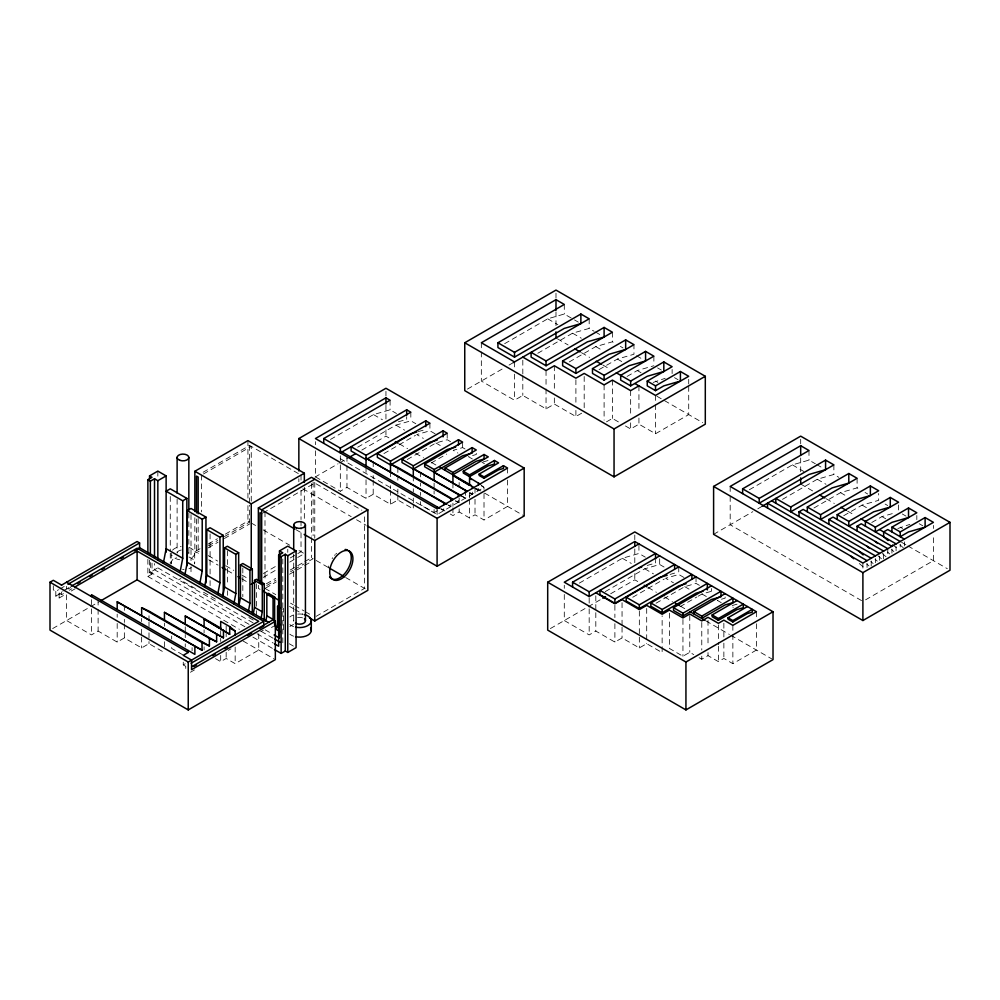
<?xml version="1.0" encoding="UTF-8"?>
<svg xmlns="http://www.w3.org/2000/svg" width="1000" height="1000" viewBox="0 0 1000 1000"><rect width="100%" height="100%" fill="white"/><g stroke="black" fill="none" stroke-linecap="round" stroke-linejoin="round"><path stroke-width="0.75" stroke-dasharray="5 3.75" d="M203.137 472.238L249.587 445.425L298.325 473.562M203.475 473.963L251.25 446.375L251.25 501.55M53.312 585.775L53.312 589.875L55.812 591.312L58.513 589.75M59.862 588.975L66.612 585.075M55.812 591.312L55.812 596.1L59.125 598.025L59.125 593.225L63.163 590.9M64.5 590.125L69.875 587.025M55.812 596.1L62.562 592.2M67.962 589.087L70.675 587.525M59.125 593.225L61.612 594.663L66.588 591.788M69.25 590.262L71.912 588.725M330.462 439.45L373.5 414.6L390.087 409.812L396.475 413.5M59.125 598.025L65.85 594.138M71.225 591.038L75.263 588.7M504.65 343.675L547.7 318.812L564.288 314.025L573.212 319.188M357.688 447.188L395.9 425.138L410.825 420.825L415.812 423.7M52.675 628.562L98.238 602.25M152.025 563.15L152.025 574.075L149.537 572.638L160.2 566.475M314.925 477.15L338.05 463.8M339.387 463.038L347.362 458.425M361.825 450.075L385.95 436.15L390 438.488M467.425 389.1L504 367.987M509.025 365.087L513.05 362.762M147.875 559.3L147.875 576.475L152.025 574.075M537.8 353.263L572.575 333.188L589.175 328.4L594.15 331.275M194.85 517.7L194.85 551.737L200.15 548.675M208.113 544.075L217.413 538.713M225.375 534.113L247.938 521.087L249.587 522.05L249.587 505.188M263.012 512.938L314.762 483.05L361.85 510.225M194.85 551.737L196.5 552.7L200.487 550.4M208.45 545.8L217.738 540.438M224.375 536.6L249.587 522.05M208.212 547.85L218.075 542.163M224.35 538.538L249.925 523.775M383.925 453.562L415.45 435.363M178.575 579.825L180.938 578.45M66.588 594.812L66.588 620.525L91.475 634.9L98.112 631.062L117.188 642.075L124.35 637.938L141.637 647.925L149 643.675L164.45 652.588M315.438 450.8L315.438 476.863L340.325 491.225L346.962 487.388L366.037 498.413L373.2 494.275L390.487 504.25L397.85 500L413.3 508.925L413.3 504.263M569.263 361.925L595.812 346.6L612.4 341.8L615.05 343.338M407.212 459.55L435.9 442.987L447.2 439.725L450.962 441.9M481.337 351.962L481.337 381.075L514.513 400.238L522.812 395.438L546.038 408.85L554.338 404.062L575.9 416.512L584.188 411.725M431.15 463.038L446.675 454.075M599.038 369.637L617.375 359.05L633.962 354.263L633.962 344.675M263.363 573.488L276.812 565.712M290.262 557.95L301.025 551.737L301.025 527.212M263.2 577.413L276.462 569.75M289.738 562.087L296.375 558.25M297.7 557.487L304.337 553.65L296.988 549.412M266.325 583.812L275.613 578.45M290.212 570.025L303.488 562.362M304.812 561.587L311.45 557.762L313.113 558.713L305.15 563.312M627.075 376.438L637.275 370.538L653.875 365.75M266.663 585.538L275.95 580.175M290.55 571.737L293.2 570.212M294.525 569.45L303.812 564.075M265.663 588.025L276.275 581.9M289.55 574.237L312.113 561.213M653.162 382.45L665.212 378.288M420.525 501.65L420.525 504.75L434.1 512.575L438.65 509.95M340.325 458.663L437.088 514.525L484.012 487.425L480.938 484.9M183.263 662.163L183.263 664.9L185.75 663.462M606.475 421.85L612.4 418.425L620.212 422.95M282.413 609.163L283.625 608.462L283.625 630.9M450.262 514.025L452.938 515.562L459.162 511.962L469.538 517.962L475.012 514.8L484.012 519.987L507.587 506.388L507.587 477.262M190.413 672.262L194.475 669.925M228.25 650.413L230.95 648.85M260.688 631.688L263.387 630.138M271.512 627.5L273.587 626.3M215.5 658.637L220.688 661.625L226.163 658.462L235.162 663.662L258.738 650.05L258.738 633.413M625.425 425.962L630.65 428.963L638.938 424.175L655.525 433.75L688.713 414.6L688.713 385.487M316.112 616.362L364.538 588.413L364.538 514.85M579.312 583.125L622.35 558.275L638.938 553.475L645.325 557.163M749.35 489.738L792.4 464.888L808.988 460.1L815.362 463.775M605.225 591.625L644.75 568.8L659.675 564.5L664.65 567.375M550.375 628.562L601.538 599.025M610.675 593.75L634.788 579.825L638.85 582.163M713.6 534.325L752.8 511.688M757.812 508.8L761.838 506.475M782.5 499.338L817.275 479.25L833.875 474.462L838.85 477.337M632.762 597.238L664.3 579.025M564.288 594.475L564.288 620.525L589.175 634.9L595.812 631.062L614.888 642.075L622.05 637.938L639.338 647.925L646.7 643.675L662.138 652.588L662.138 615.812M813.962 507.987L840.512 492.663L857.1 487.875L859.75 489.4M656.062 603.212L684.737 586.663L696.038 583.4L699.812 585.575M680 606.712L696.825 597M698.112 596.25L702 594.012L711.488 591.275L713.863 592.638M843.737 515.7L862.075 505.112L878.662 500.325L878.662 493.488M871.775 522.5L881.988 516.6L894.425 513.013M897.862 528.513L909.912 524.35M669.375 613.162L669.375 648.413L682.95 656.25L689.775 652.312L693.775 654.613M699.112 657.7L701.775 659.237L708.012 655.638L718.375 661.625L723.863 658.462L732.862 663.662L756.438 650.05L756.438 620.938M865.562 599.837L933.413 560.662L933.413 534.612M398.387 421.788L406.688 419.387L406.688 416.65M418.3 431.6L425.763 429.45M435.163 433.837L429.913 430.8L416.763 434.6L423.338 438.387M465.012 448.963L462.638 447.6L453.15 450.337L457.9 453.075M483.225 461.912L488.212 460.475L488.212 456.875M647.237 565.45L655.525 563.062L655.525 560.325M670.125 574.412L674.613 573.112M684.013 577.513L678.75 574.475L665.612 578.275L673.5 582.825M737.062 604.15L730.837 605.95L733.325 607.388M455.487 501.025L458.25 502.3L458.25 499.438M460.05 495.513L465.475 498.125L465.475 492.388M448.2 505.238L450.887 506.55L450.887 500.812M469.75 492.788L472.312 494.188L472.312 488.438M574.5 319.925L578.325 322.137M595.388 331.987L601.613 335.575M620.363 346.4L623.013 347.938M636.55 355.75L643 359.475M657.6 367.9L661.338 370.062M674.488 377.65L678.05 379.712M816.637 464.513L823.025 468.2M865.062 492.475L867.712 494M885.113 504.05L887.7 505.538M902.3 513.975L906.038 516.125M919.188 523.725L922.75 525.775M547.7 318.812L557.9 324.712M572.575 333.188L581.287 338.212M595.812 346.6L602.438 350.425M617.375 359.05L622.537 362.025M637.275 370.538L641.012 372.7M655.525 381.075L657.9 382.45M792.4 464.888L803.888 471.512M817.275 479.25L825.987 484.275M840.512 492.663L847.138 496.488M862.075 505.112L867.237 508.088M881.988 516.6L885.713 518.763M900.225 527.137L902.6 528.513M557.337 338.75L568.1 344.963M581.462 352.675L589.625 357.388M602.913 365.062L609.8 369.038M656.875 396.225L702.613 422.625M800.688 484.038L812.8 491.025M826.162 498.75L834.325 503.45M847.613 511.125L854.5 515.1M901.575 542.288L906.6 545.188M907.938 545.962L947.312 568.688M861.562 600.6L730.188 524.75L730.188 495.625M481.987 462.275L484.475 463.713M472.388 458.975L468.5 456.737L476.275 454.487L476.275 449.988M721.237 602.65L717.35 600.4L725.125 598.162L725.125 593.663M702 594.012L706.737 596.75M435.9 442.987L442.175 446.613M684.737 586.663L691.025 590.275M395.9 425.138L404.613 430.163M644.75 568.8L653.45 573.837M373.5 414.6L382.438 419.762M622.35 558.275L631.287 563.425M481.438 485.938L484.012 487.425L484.012 492.075M399.363 443.9L407.575 448.638M415.675 453.312L423.525 457.85M431.575 462.5L435.95 465.025M476.5 488.438L483.263 492.337M484.613 493.113L524.175 515.962M648.213 587.575L656.413 592.312M664.525 596.987L672.375 601.512M680.425 606.163L686.15 609.475M705.925 620.887L729.4 634.45M730.763 635.225L771.688 658.85M475.962 489.1L478.537 490.588L478.537 487.713M469.725 492.688L472.312 494.188M462.863 496.625L465.475 498.125M455.6 500.775L458.25 502.3M448.2 505L450.887 506.55M440.938 508.638L444.938 510.95M441.037 509.15L443.725 510.688L443.725 507.812M302.875 488.762L351.188 516.65M356.562 519.75L365.95 525.175M295.938 529.65L302.825 533.625M251.25 523L256.637 526.112M263.2 529.9L289.738 545.225M316.1 560.438L328.225 567.438M345.7 577.537L365.2 588.787M208.212 555.625L217.625 561.062M225.688 565.712L233.762 570.375M241.838 575.037L247.213 578.138M265 588.413L275.763 594.625M290.55 603.162L293.25 604.712M294.587 605.5L304.012 610.925M305.35 611.712L312.075 615.588M208.775 559.788L218.075 565.15M227.362 570.513L234 574.338M241.962 578.938L247.275 582M260.025 589.362L258.363 588.413L258.363 585.312M289.55 606.413L293.538 608.713M294.862 609.475L302.825 614.075M248.9 617.55L254.288 620.662M203.525 592.238L216.663 599.825M183.55 581.737L198.475 590.363M157.838 567.85L253.125 622.863M265.2 629.837L272.75 634.2M289.363 643.787L293.387 646.112M249.037 624.338L154.512 569.763L154.512 563.6M261.188 631.35L273.35 638.375M244.887 626.737L150.363 572.163L150.363 561.362M257.05 633.75L273.25 643.1M147.875 576.475L239.412 629.312M252.875 637.087L274.413 649.525M243.125 641.038L273.988 658.85M182.787 654.825L171.675 648.413L171.675 645.312M183.263 664.9L185.75 666.338L185.75 671.125M473.862 487.537L478.537 490.588M899.95 544.862L903.275 547.737M892.487 544.388L899.125 550.125M891.663 549.65L893.875 551.562M887.513 552.05L889.725 553.962M882.262 553.475L886.688 557.312M878.112 555.875L881.425 558.75M875.075 559.225L877.275 561.138M870.925 561.625L873.138 563.538M866.775 564.012L868.988 565.938M859.312 563.538L864.837 568.325M933.413 525.413L933.413 528.488M916.825 515.513L916.825 519.612M904.375 541.85L904.375 545.95M900.225 544.25L900.225 546.987M898.575 504.975L898.575 511.812M896.087 546.638L896.087 550.75M891.938 549.038L891.938 553.138M887.788 548.688L887.788 556.9M883.637 553.825L883.637 559.3M879.488 556.213L879.488 560.325M875.35 558.612L875.35 562.712M871.2 561.013L871.2 566.475M867.05 563.4L867.05 567.5M862.9 563.062L862.9 570.725M857.1 478.288L857.1 487.875M833.875 464.888L833.875 474.462M808.988 450.513L808.988 460.1M800.688 439.237L800.688 443.875M800.688 457.987L800.688 471.775M756.438 611.737L756.438 619.4M732.862 625.35L732.862 633.013M732.862 634.55L732.862 663.662M730.188 486.438L730.188 494.1M723.863 623.212L723.863 637.013M723.863 643.138L723.863 658.462M718.375 624.85L718.375 644.775M718.375 646.3L718.375 661.625M711.488 588.525L711.488 591.275M708.012 620.388L708.012 646.45M708.012 652.575L708.012 655.638M701.775 622.45L701.775 650.037M701.775 656.175L701.775 659.237M696.038 576.875L696.038 583.4M689.775 615.525L689.775 652.312M688.713 379.35L688.713 383.95M682.95 619.475L682.95 656.25M678.75 566.888L678.75 574.475M672.125 369.45L672.125 373.55M659.675 558.75L659.675 564.5M655.525 395.438L655.525 403.1M655.525 404.637L655.525 433.75M653.875 356.175L653.875 364.387M646.7 608.425L646.7 643.675M639.338 611.138L639.338 635.662M639.338 637.2L639.338 647.925M638.938 385.863L638.938 411.912M638.938 418.05L638.938 424.175M638.938 545.275L638.938 553.475M634.788 535.025L634.788 539.65M634.788 548.925L634.788 564.5M634.788 573.638L634.788 579.825M630.65 390.65L630.65 416.712M630.65 422.837L630.65 428.963M622.05 602.688L622.05 625.675M622.05 627.212L622.05 637.938M614.888 605.3L614.888 617.562M614.888 623.688L614.888 642.075M612.4 332.225L612.4 341.8M612.4 380.112L612.4 418.425M604.1 384.913L604.1 420.15M595.812 595.812L595.812 611.138M595.812 612.675L595.812 631.062M589.175 318.812L589.175 328.4M589.175 598.112L589.175 607.312M589.175 608.837L589.175 634.9M584.188 376.475L584.188 410.188M575.9 379.738L575.9 404.25M575.9 410.387L575.9 416.512M564.288 304.45L564.288 314.025M564.288 585.275L564.288 588.35M555.988 293.175L555.988 299.35M555.988 311.925L555.988 325.712M554.338 365.75L554.338 391.8M554.338 397.938L554.338 404.062M546.038 370.538L546.038 387.4M546.038 388.925L546.038 408.85M522.812 360.2L522.812 373.988M522.812 375.525L522.812 395.438M514.513 361.925L514.513 368.05M514.513 374.175L514.513 400.238M507.587 468.075L507.587 475.737M484.012 493.625L484.012 519.987M481.337 342.762L481.337 350.425M475.012 488.425L475.012 493.088M475.012 499.288L475.012 514.8M469.538 493.15L469.538 497.8M469.538 499.35L469.538 517.962M462.638 442.113L462.638 447.6M459.162 482.5L459.162 488.713M459.162 498.013L459.162 502.663M459.162 508.862L459.162 511.962M452.938 483L452.938 489.2M452.938 503.162L452.938 506.262M452.938 507.812L452.938 515.562M447.2 433.2L447.2 439.725M437.088 510.213L437.088 514.525M434.1 483.113L434.1 489.325M434.1 490.875L434.1 493.975M434.1 509.475L434.1 512.575M429.913 423.225L429.913 430.8M420.525 472.175L420.525 476.838M420.525 483.038L420.525 486.138M420.525 492.337L420.525 495.438M413.3 476.35L413.3 481.012M413.3 488.762L413.3 491.863M413.3 498.062L413.3 502.713M410.825 412.2L410.825 420.825M397.85 467.438L397.85 473.638M397.85 475.188L397.85 482.95M397.85 489.15L397.85 493.8M397.85 495.35L397.85 500M390.487 471.688L390.487 477.887M390.487 485.637L390.487 488.738M390.487 490.288L390.487 504.25M390.087 400.238L390.087 409.812M385.95 391.35L385.95 395.988M385.95 405.25L385.95 419.288M385.95 429.975L385.95 436.15M373.2 461.7L373.2 467.912M373.2 475.662L373.2 478.762M373.2 480.312L373.2 494.275M366.037 467.388L366.037 473.6M366.037 479.8L366.037 498.413M346.962 456.375L346.962 464.137M346.962 465.688L346.962 487.388M340.325 455.788L340.325 463.312M340.325 464.862L340.325 491.225M315.438 441.613L315.438 444.675M314.762 482.312L314.762 538.225M313.113 482.088L313.113 535.725M311.45 483.488L311.45 536.1M311.45 537.65L311.45 557.762M304.337 487.125L304.337 519.612M301.025 475.112L301.025 481.238M301.025 490.438L301.025 519.55M301.025 521.087L301.025 525.688M298.85 478.713L298.85 481.8M293.7 554.237L293.7 620.887M287.775 549.237L287.775 552.35M282.8 559L282.8 643.825M265 511.788L265 580.75M256.462 583.763L256.462 609.225M256.462 610.725L256.462 615.212M249.587 445.425L249.587 503.65M247.938 440.625L247.938 499.425M247.938 505.613L247.938 521.087M242.825 568.038L242.825 596.763M235.162 647.025L235.162 663.662M227.375 550.837L227.375 584.612M227.375 590.75L227.375 595.35M226.163 625.9L226.163 632.1M226.163 633.65L226.163 636.75M226.163 652.262L226.163 658.462M220.688 630.612L220.688 636.812M220.688 638.362L220.688 641.462M220.688 655.425L220.688 661.625M210.087 533.975L210.087 574.438M210.087 580.662L210.087 586.888M204.088 629.775L204.088 632.875M204.088 646.825L204.088 649.925M201.488 475.112L201.488 511.887M198.162 518.4L198.162 553.65M196.5 518.975L196.5 552.7M194.7 553.05L194.7 563.05M192.087 647.65L192.087 650.75M191.012 514.587L191.012 560.575M191.012 566.7L191.012 574.362M188.837 512.987L188.837 553.362M185.25 626.788L185.25 632.987M185.25 634.538L185.25 637.638M185.25 643.85L185.25 646.95M177.113 499.3L177.113 553.15M171.675 636.013L171.675 639.113M171.25 553.05L171.25 563.05M170.275 496.488L170.275 551.663M170.275 553.2L170.275 563.925M164.45 623.125L164.45 626.225M164.45 641.737L164.45 649.488M157.838 471.112L157.838 477.35M149.537 560.15L149.537 572.638M149 615.763L149 620.413M149 621.962L149 626.613M149 632.812L149 643.675M141.637 618.462L141.637 621.562M141.637 629.312L141.637 635.513M141.637 637.062L141.637 647.925M124.35 605.375L124.35 611.575M124.35 619.338L124.35 622.438M124.35 623.987L124.35 637.938M117.188 614.163L117.188 617.263M117.188 623.475L117.188 642.075M98.112 600.05L98.112 607.8M98.112 609.35L98.112 631.062M91.475 599.65L91.475 607.312M91.475 608.837L91.475 634.9M66.588 586.325L66.588 589.062M61.612 591.925L61.612 594.663M328.363 567.85A16.425 9.488 -60 0 1 328.787 565.988M332.113 558.612A16.425 9.488 -60 0 1 332.688 557.762M334.55 555.363A16.425 9.488 -60 0 1 335.213 554.637M335.9 553.938A16.425 9.488 -60 0 1 336.6 553.288M293.775 621.312A5.863 3.388 0 0 1 293.775 620.25M297.575 617.587A5.863 3.388 0 0 1 302.55 617.863M293.6 626.6A11.725 6.775 0 0 1 289.862 624.587M289.862 616.975A11.725 6.775 0 0 1 293.6 614.95M297.725 614.087A11.725 6.775 0 0 1 302.838 614.275M293.6 636.188A11.725 6.775 0 0 1 289.862 634.163M289.862 626.55A11.725 6.775 0 0 1 293.6 624.525M188.762 552.725A5.863 3.388 0 0 1 188.762 553.787M177.25 552.525A5.863 3.388 0 0 1 181.337 550.013M188.95 557.013A11.725 6.775 0 0 1 194.562 563.9M191.262 567.625A11.725 6.775 0 0 1 188.95 568.663M184.075 569.575A11.725 6.775 0 0 1 182.6 569.612M171.388 563.9A11.725 6.775 0 0 1 176.375 557.238M188.95 547.425A11.725 6.775 0 0 1 188.95 559.087M179.7 559.763A11.725 6.775 0 0 1 171.713 555.15M172.525 550.188A11.725 6.775 0 0 1 181.137 546.575"/><path stroke-width="1.5" d="M204.088 626.663L204.088 619L229.688 634.263L229.688 626.6L220.688 621.4L220.688 629.062L229.688 634.263M452.938 483L452.938 475.337L473.862 487.537M163.363 563.062L166.125 548.688L182.725 558.275L180.225 571.2M184.988 574.275L187.275 562.337L187.275 510.625L191.012 508.462L205.95 517.087L205.95 582.987M199.913 582.9L202.213 570.962L202.213 519.237L187.275 510.625M204.613 586.55L206.812 575.163L206.812 529.65L210.087 527.75L223.238 535.337L223.238 596.025M217.763 594.125L219.95 582.75L219.95 537.238L206.812 529.65M222.862 595.812L224.55 587L224.55 547.863L227.375 546.225L238.675 552.75L238.675 604.95M233.875 603.8L235.85 593.525L235.85 554.388L224.55 547.863M238.875 605.975L240.45 597.75L240.45 564.875L242.825 563.5L252.312 568.975L252.312 612.825M248.363 611.45L249.95 603.225L249.95 570.35L240.45 564.875M253.125 614.575L254.525 607.35L254.525 580.388L256.462 579.263L264.25 583.763L264.25 619.712M260.912 619.062L262.3 611.85L262.3 584.888L254.525 580.388M265.8 621.2L266.837 615.812L266.837 594.237L268.4 593.337L274.625 596.938L274.625 625.7L277.738 627.5M278.775 605.662L277.562 606.362L277.562 623.188L276.337 629.5L279.988 631.6M149.537 479.012L149.537 475.9L157.838 471.112L166.125 475.9L166.125 552.163M147.875 553.062L147.875 479.725L152.025 477.337L149.537 475.9M147.875 479.725L150.363 481.163L154.512 478.775L157.838 480.688L166.125 475.9M194.85 511.512L194.85 471.275L247.938 440.625L304.337 473.2L304.337 482.475M186.863 498.413L170.275 488.825L166.125 491.225L182.725 500.8L186.863 498.413L186.863 565.837M191.762 666.688L272.85 619.888L275.338 621.312L275.338 659.625L188.238 709.912L50 630.112L50 582.212L53.312 580.3L61.612 585.087M298.85 470.988L298.85 438.55L385.95 388.263L524.175 468.075L524.175 515.962L437.088 566.25L367.3 525.95M464.75 342.762L555.988 290.087L705.3 376.287L705.3 424.175L614.05 476.863L464.75 390.65L464.75 342.762L614.05 428.963L705.3 376.287M61.425 585.2L137.1 541.512L139.588 542.95L139.588 547.737L268.8 622.337M323.738 443.338L323.738 438.55L390.087 400.238L385.95 397.837L315.438 438.55L437.088 508.775L507.587 468.075L503.438 465.675L484.012 476.887L479.162 474.087L479.162 475.487L484.012 478.288L498.587 469.875L503.438 468.475L503.438 465.675M513.325 362.6L589.175 318.812L580.875 314.025L580.875 323.612L564.288 328.4L514.513 357.125L497.925 347.55L497.925 342.762L564.288 304.45L555.988 299.662L481.337 342.762L514.513 361.925M67.962 584.288L139.588 542.95M71.225 586.25L137.1 548.212L263.725 621.312L263.725 624.913M77.425 583.625L80.125 582.062M89.588 576.6L92.287 575.037M101.75 569.575L104.45 568.013M120.662 558.663L123.375 557.1M134.175 550.85L139.588 547.737M74.575 587.188L137.1 551.087L258.738 621.312L188.238 662.025L50 582.212M202.213 519.237L205.95 517.087M323.738 438.55L340.325 448.125L406.688 409.812L410.825 412.2L341.662 452.137M194.85 471.275L251.25 503.85L304.337 473.2M497.925 342.762L514.513 352.337L580.875 314.025M258.363 580.675L258.363 507.95L311.45 477.3L367.85 509.862L367.85 590.325L314.762 620.975L309.462 617.913M101.175 600.562L137.1 579.825L220.9 628.2M350.025 456.887L355.35 453.812M314.762 479.212L261.675 509.862L261.675 584.138M219.95 537.238L223.238 535.337M416.8 432.025L410.825 433.75L366.037 459.613L351.1 451L351.1 446.688L366.037 455.3L425.763 420.825L429.913 423.225L377.35 453.562L377.35 457.35L390.487 464.938M604.1 327.438L604.1 337.013L587.513 341.8L546.038 365.75L531.1 357.125L531.1 352.337L546.038 360.962L604.1 327.438L612.4 332.225L562.625 360.962L562.625 365.75L575.9 373.413L609.075 354.263L625.662 349.462L625.662 339.888L633.962 344.675L592.487 368.625L592.487 373.413L604.1 380.112L628.987 365.75L645.575 360.962L645.575 351.388L653.875 356.175L620.688 375.325L620.688 380.112L630.65 385.863L647.237 376.287L663.825 371.5L663.825 361.925L672.125 366.712L647.237 381.075L647.237 385.863L655.525 390.65L663.825 385.863L680.413 381.075L680.413 371.5L688.713 376.287L655.525 395.438L635.087 383.638M377.35 453.562L390.487 461.15L443.05 430.8L447.2 433.2L402 459.3L402 462.562L413.3 469.075L447.2 449.513L455.675 447.062M235.85 554.388L238.675 552.75M391.8 464.188L429.913 442.188L437.212 440.075M562.625 360.962L575.9 368.625L625.662 339.888M402 459.3L413.3 465.812L458.5 439.725L462.638 442.113L424.675 464.038L424.675 466.775L467.188 491.4M274.1 634.975L279.475 638.075L279.475 550.913L287.775 546.125L296.075 550.913L296.075 647.663L287.775 652.45L285.287 651.012L281.137 653.4L274.413 649.525M249.95 570.35L252.312 568.975M274.6 643.888L278.65 646.225L278.65 555.225L282.8 552.837L279.475 550.913M278.65 555.225L281.137 556.663L285.287 554.275L287.775 555.712L296.075 550.913M434.1 480.012L434.162 469.513L472.137 447.6L476.275 449.988L445.15 467.962L445.15 470.213M304.15 534.388L314.762 540.513L367.85 509.862M434.162 472.262L462.638 455.812L472.137 453.075L472.137 447.6M592.487 368.625L604.1 375.325L645.575 351.388M251.25 584.3L255.238 582M445.15 467.962L452.925 472.463L484.062 454.487L488.212 456.875L463.3 471.262L463.3 473.062L469.538 476.65L488.212 465.863L494.438 464.075L494.438 460.475L498.587 462.875L479.162 474.087M262.3 584.888L264.25 583.763M616.312 372.8L630.65 381.075L663.825 361.925M463.3 471.262L469.538 474.85L494.438 460.475M638.938 385.863L630.65 390.65L612.4 380.112L604.1 384.913L584.188 373.413L575.9 378.2L554.338 365.75L546.038 370.538L522.812 357.125M266.837 594.237L273.062 597.837L274.625 596.938M188.238 650.525L188.238 652.45L183.263 655.325L191.55 660.113L191.55 669.688L275.338 621.312M647.237 381.075L655.525 385.863L680.413 371.5M298.85 438.55L437.088 518.35L524.175 468.075M191.125 663.225L263.725 621.312M193.812 666.462L196.5 664.912M212.638 655.6L215.325 654.05M224.737 648.612L227.425 647.062M247.587 635.425L251.625 633.088M259.688 628.438L263.725 626.112M547.7 582.212L634.788 531.925L773.025 611.737L773.025 659.625L685.938 709.912L547.7 630.112L547.7 582.212L685.938 662.025L773.025 611.737M713.6 486.438L800.688 436.15L950 522.35L950 570.237L862.9 620.525L713.6 534.325L713.6 486.438L862.9 572.638L950 522.35M595.812 592.75L614.888 603.763L622.05 599.625L639.338 609.612L646.7 605.363L662.138 614.275L669.375 610.1L682.95 617.938L689.775 613.987L701.775 620.925L708.012 617.325L718.375 623.312L723.863 620.15L732.862 625.35L756.438 611.737L634.788 541.512L564.288 582.212L589.175 596.587L659.675 555.875M742.625 493.612L742.625 488.825L808.988 450.513L800.688 445.725L730.188 486.438L862.9 563.062L933.413 522.35L925.113 517.562L900.225 531.925L891.938 527.137L891.938 531.925M572.575 587L572.575 582.212L638.938 543.9M572.575 582.212L589.175 591.788L655.525 553.475L655.525 558.95M742.625 488.825L759.212 498.413L825.575 460.1L833.875 464.888L762.113 506.312M602.863 598.25L605.525 596.712M667.138 575.275L659.675 577.425L614.888 603.288L599.95 594.663L599.95 590.363L614.888 598.975L674.613 564.5L674.613 568.8M686.05 583.75L678.75 585.85L639.338 608.612L626.2 601.025L626.2 597.238L678.75 566.888M775.812 503.2L775.812 498.413L790.738 507.025L848.8 473.5L857.1 478.288L807.325 507.025L807.325 511.812M799.038 516.6L799.038 511.812L803.175 509.425L879.488 553.475M626.2 597.238L639.338 604.825L691.9 574.475L691.9 579.025M703.1 591.138L696.038 593.175L662.138 612.75L650.837 606.225L650.837 602.962L696.038 576.875M807.325 507.025L820.6 514.688L870.362 485.95L878.662 490.75L837.188 514.688L837.188 519.475M650.837 602.962L662.138 609.487L707.337 583.4L707.337 589.913M673.525 607.712L683.012 613.188L720.987 591.275L720.987 596.75L711.488 599.487L683.012 615.925L673.525 610.45L673.525 607.712L711.488 585.788M828.9 524.263L828.9 519.475L833.037 517.087L887.788 548.688M837.188 514.688L848.8 521.4L890.275 497.45L898.575 502.238L865.387 521.4L865.387 526.188M694 613.888L694 611.638L725.125 593.663M857.1 530.975L857.1 526.188L861.25 523.787L896.087 543.9M701.775 616.138L732.913 598.162L732.913 602.65L725.125 604.9L701.775 618.375L701.775 616.138L694 611.638M712.15 614.938L718.375 618.525L743.288 604.15L743.288 607.737L737.062 609.538L718.375 620.325L712.15 616.725L712.15 614.938L737.062 600.55M865.387 521.4L875.35 527.137L908.525 507.987L916.825 512.775L891.938 527.137M728.012 617.762L732.862 620.562L752.288 609.35L752.288 612.15L747.438 613.55L732.862 621.962L728.012 619.163L728.012 617.762L747.438 606.538M638.938 567.85L641.7 567.05M452.95 499.25L397.85 467.438L390.487 464.025L452.725 499.75M141.637 615.35L141.637 607.688L149 611.112L209.4 645.975L209.4 638.312L164.45 612.362L164.45 620.025M141.637 607.688L202.037 642.562L209.4 645.975M461.55 495.863L413.3 468.688L460.05 495.513M164.45 612.362L216.625 641.8L216.625 634.138L185.25 616.025L185.25 623.688M209.4 638.312L216.625 641.8M446.863 504.225L366.037 458.175L445.513 503.913M117.188 609.513L117.188 601.85L202.037 650.225L202.037 642.562M117.188 601.85L202.037 650.225M434.1 472.35L467.137 491.2M185.25 616.025L223.463 637.85L223.463 630.188M216.625 634.138L223.463 637.85M574.763 348.812L580.125 351.912M596.213 361.2L601.575 364.288M904.375 539.113L887.788 529.538L883.637 531.925L883.637 536.725L888.062 540.55M819.463 494.875L824.825 497.975M840.913 507.262L846.275 510.35M861.012 518.875L865.037 521.188M879.788 529.7L900.225 541.512M857.1 526.188L891.938 546.3M828.9 519.475L883.637 551.087M799.038 511.812L875.35 555.875M771.663 500.8L871.2 558.275M867.05 560.662L767.513 503.2L767.513 507.987M452.938 475.337L469.538 485.387L469.538 477.725L479.913 484.05M395.4 441.613L398.113 443.175M440.012 467.362L471.1 485.312M644.25 585.288L646.963 586.85M675.337 603.237L679.4 605.575M690.212 611.812L705.075 620.4M424.675 464.038L434.162 469.513M340.325 451L439.7 508.375M258.363 507.95L294.862 529.025M261.675 513.7L260.025 512.737L260.025 583.237M329.562 568.212L343.013 575.988M222.05 567.45L226.038 569.75M237.975 576.638L240.637 578.175M263.012 591.087L272.3 596.45M274.95 597.987L278.938 600.288M277.562 606.362L279.988 607.762M187.275 562.337L202.213 570.962M206.812 575.163L219.95 582.75M224.55 587L235.85 593.525M240.45 597.75L249.95 603.225M254.525 607.35L262.3 611.85M266.837 615.812L273.062 619.412L273.062 597.837M277.562 623.188L279.988 624.587M274.7 639.15L280.1 642.262M230.025 628.125L235.162 631.1L235.162 634.925M219.387 628.312L204.088 619M66.588 582.212L188.238 652.45M469.538 477.725L471.725 479.525M229.688 626.6L235.162 631.1M875.35 541.512L877.562 543.425M867.05 546.3L869.262 548.212M858.75 551.087L863.175 554.913M850.462 555.875L853.775 558.75M925.113 517.562L925.113 527.137L908.525 531.925L900.225 536.725L900.225 531.925M908.525 507.987L908.525 517.562L891.938 522.35L875.35 531.925L875.35 527.137M890.275 497.45L890.275 507.025L873.688 511.812L848.8 526.188L848.8 521.4M870.362 485.95L870.362 495.538L853.775 500.325L820.6 519.475L820.6 514.688M862.9 572.638L862.9 620.525M848.8 473.5L848.8 483.088L832.212 487.875L790.738 511.812L790.738 507.025M825.575 460.1L825.575 469.675L808.988 474.462L759.212 503.2L759.212 498.413M800.688 445.725L800.688 454.925M800.688 477.912L800.688 484.038M732.862 620.562L732.862 621.962M718.375 618.525L718.375 620.325M685.938 662.025L685.938 709.912M683.012 613.188L683.012 615.925M662.138 609.487L662.138 612.75M655.525 385.863L655.525 390.65M639.338 604.825L639.338 608.612M634.788 541.512L634.788 546.1M630.65 381.075L630.65 385.863M614.888 598.975L614.888 603.288M614.05 428.963L614.05 476.863M604.1 375.325L604.1 380.112M589.175 591.788L589.175 596.587M575.9 368.625L575.9 373.413M555.988 299.662L555.988 310.387M555.988 331.85L555.988 337.975M546.038 360.962L546.038 365.75M514.513 352.337L514.513 357.125M484.062 454.487L484.062 458.975L476.275 461.225L452.925 474.712L452.925 472.463M484.012 476.887L484.012 478.288M478.537 482.925L478.537 484.837M472.312 486.525L472.312 488.438M469.538 474.85L469.538 476.65M465.475 490.462L465.475 492.388M458.5 439.725L458.5 444.938M458.25 494.637L458.25 496.562M450.887 498.888L450.887 500.812M443.725 503.025L443.725 504.95M443.05 430.8L443.05 436.875M437.088 506.863L437.088 508.775M437.088 518.35L437.088 566.25M425.763 420.825L425.763 426.575M413.3 465.812L413.3 476.35M406.688 409.812L406.688 415.288M390.487 461.15L390.487 471.688M385.95 397.837L385.95 403.963M366.037 455.3L366.037 465.838M340.325 448.125L340.325 452.912M314.762 540.513L314.762 620.975M311.288 620.562L311.288 630.562M305.425 524.888L305.425 620.887M293.7 524.888L293.7 549.825M287.775 555.712L287.775 652.45M285.287 554.275L285.287 651.012M281.137 556.663L281.137 653.4M251.25 503.85L251.25 568.825M198.162 513.812L198.162 477.025L196.5 476.075L196.5 512.85M194.875 646.7L194.875 654.362L91.475 594.663L91.475 596.587M188.837 457.375L188.837 510.112M188.238 662.025L188.238 709.912M182.725 500.8L182.725 558.275M177.113 457.375L177.113 493.113M157.838 480.688L157.838 560.062M154.512 478.775L154.512 557.425M150.363 481.163L150.363 555.2M137.1 551.087L137.1 579.825M348.488 550.662A16.425 9.488 -60 0 1 346.912 570.737A16.425 9.488 -60 0 1 330.363 577.875M329.938 577.425A16.425 9.488 -60 0 1 329.562 576.925M345.087 549.475A16.425 9.488 -60 0 1 347.475 550.037M304.413 618.875A5.863 3.388 0 0 1 303.3 623.387A5.863 3.388 0 0 1 295.413 623.175M304.225 614.562A11.725 6.775 0 0 1 310.475 623.275A11.725 6.775 0 0 1 295.587 627.15M310.6 628.062A11.725 6.775 0 0 1 307.863 635.15A11.725 6.775 0 0 1 295.587 636.725M344.137 576.8A16.425 9.488 -60 0 0 349.65 551.275A16.425 9.488 -60 0 0 330.15 568.188A16.425 9.488 -60 0 0 344.137 576.8M296.475 527.875A5.863 3.388 0 0 0 305.425 525.1A5.863 3.388 0 0 0 296.8 522.013A5.863 3.388 0 0 0 296.475 527.875M179.887 460.35A5.863 3.388 0 0 0 188.837 457.587A5.863 3.388 0 0 0 180.2 454.487A5.863 3.388 0 0 0 179.887 460.35"/></g></svg>
